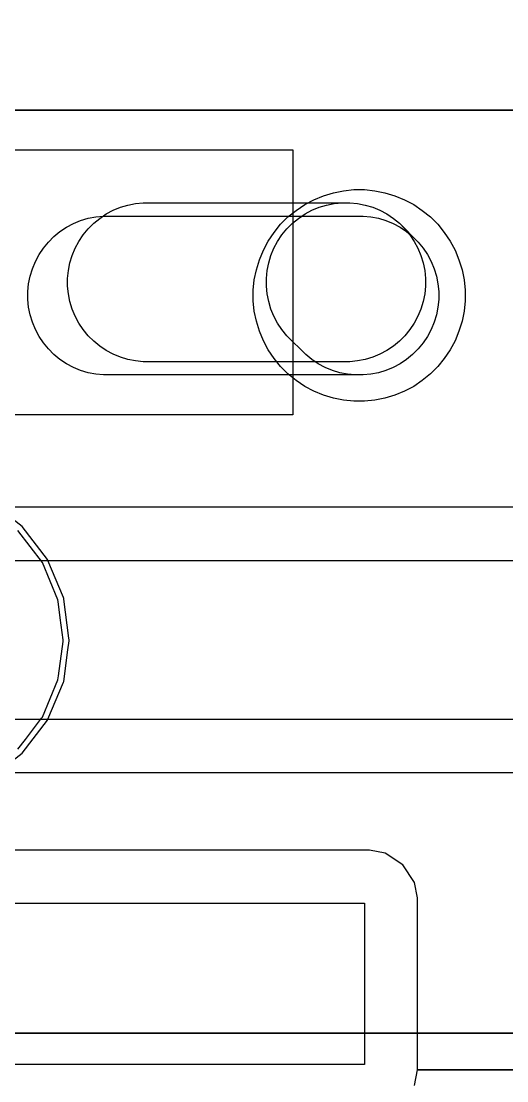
# Model space of a CAD drawing. Extents: x 125179 to 173800, y -108200 to -87800.
# Drawn here: x 145825 to 147657, y -96965 to -92965 of the extents above; entities that cross this region are included whole.
import ezdxf

# ---------------------------------------------------------------- set-up
doc = ezdxf.new("R2010")
doc.units = 0
doc.layers.add('L2D0_Cu1', color=1, linetype='CONTINUOUS')
doc.layers.add('L4D0_Cu2', color=2, linetype='CONTINUOUS')

msp = doc.modelspace()

# ---------------------------------------------------------------- linework, layer by layer
at = {"layer": 'L2D0_Cu1'}
for points in [[(145750, -94450), (145750, -93450), (146850, -93450), (146850, -94450)], [(147080.373, -94399.518), (147041.308, -94395.671), (147002.808, -94388.013), (146965.244, -94376.618), (146928.978, -94361.596), (146894.359, -94343.091), (146861.72, -94321.283), (146831.376, -94296.38), (146803.62, -94268.624), (146778.717, -94238.28), (146756.909, -94205.641), (146738.404, -94171.022), (146723.382, -94134.756), (146711.987, -94097.192), (146704.329, -94058.692), (146700.482, -94019.627), (146700.482, -93980.373), (146704.329, -93941.308), (146711.987, -93902.808), (146723.382, -93865.244), (146738.404, -93828.978), (146756.909, -93794.359), (146778.717, -93761.72), (146803.62, -93731.376), (146831.376, -93703.62), (146861.72, -93678.717), (146894.359, -93656.909), (146928.978, -93638.404), (146965.244, -93623.382), (147002.808, -93611.987), (147041.308, -93604.329), (147080.373, -93600.482), (147119.627, -93600.482), (147158.692, -93604.329), (147197.192, -93611.987), (147234.756, -93623.382), (147271.022, -93638.404), (147305.641, -93656.909), (147338.28, -93678.717), (147368.624, -93703.62), (147396.38, -93731.376), (147421.283, -93761.72), (147443.091, -93794.359), (147461.596, -93828.978), (147476.618, -93865.244), (147488.013, -93902.808), (147495.671, -93941.308), (147499.518, -93980.373), (147499.518, -94019.627), (147495.671, -94058.692), (147488.013, -94097.192), (147476.618, -94134.756), (147461.596, -94171.022), (147443.091, -94205.641), (147421.283, -94238.28), (147396.38, -94268.624), (147368.624, -94296.38), (147338.28, -94321.283), (147305.641, -94343.091), (147271.022, -94361.596), (147234.756, -94376.618), (147197.192, -94388.013), (147158.692, -94395.671), (147119.627, -94399.518)], [(146285.262, -94250), (146255.928, -94247.111), (146227.018, -94241.36), (146198.811, -94232.804), (146171.579, -94221.524), (146145.583, -94207.629), (146121.075, -94191.253), (146098.289, -94172.553), (146077.447, -94151.711), (146058.747, -94128.925), (146042.371, -94104.417), (146028.476, -94078.421), (146017.196, -94051.189), (146008.64, -94022.982), (146002.889, -93994.072), (146000, -93964.738), (146000, -93935.262), (146002.889, -93905.928), (146008.64, -93877.018), (146017.196, -93848.811), (146028.476, -93821.579), (146042.371, -93795.583), (146058.747, -93771.075), (146077.447, -93748.289), (146098.289, -93727.447), (146121.075, -93708.747), (146145.583, -93692.371), (146171.579, -93678.476), (146198.811, -93667.196), (146227.018, -93658.64), (146255.928, -93652.889), (146285.262, -93650), (147064.738, -93650), (147094.072, -93652.889), (147122.982, -93658.64), (147151.189, -93667.196), (147178.421, -93678.476), (147204.417, -93692.371), (147228.925, -93708.747), (147251.711, -93727.447), (147272.553, -93748.289), (147291.253, -93771.075), (147307.629, -93795.583), (147321.524, -93821.579), (147332.804, -93848.811), (147341.36, -93877.018), (147347.111, -93905.928), (147350, -93935.262), (147350, -93964.738), (147347.111, -93994.072), (147341.36, -94022.982), (147332.804, -94051.189), (147321.524, -94078.421), (147307.629, -94104.417), (147291.253, -94128.925), (147272.553, -94151.711), (147251.711, -94172.553), (147228.925, -94191.253), (147204.417, -94207.629), (147178.421, -94221.524), (147151.189, -94232.804), (147122.982, -94241.36), (147094.072, -94247.111), (147064.738, -94250)], [(147085.262, -94300), (147055.928, -94297.111), (147027.018, -94291.36), (146998.811, -94282.804), (146971.579, -94271.524), (146945.583, -94257.629), (146921.075, -94241.253), (146898.289, -94222.553), (146827.447, -94151.711), (146808.747, -94128.925), (146792.371, -94104.417), (146778.476, -94078.421), (146767.196, -94051.189), (146758.64, -94022.982), (146752.889, -93994.072), (146750, -93964.738), (146750, -93935.262), (146752.889, -93905.928), (146758.64, -93877.018), (146767.196, -93848.811), (146778.476, -93821.579), (146792.371, -93795.583), (146808.747, -93771.075), (146827.447, -93748.289), (146848.289, -93727.447), (146871.075, -93708.747), (146895.583, -93692.371), (146921.579, -93678.476), (146948.811, -93667.196), (146977.018, -93658.64), (147005.928, -93652.889), (147035.262, -93650), (147064.738, -93650), (147094.072, -93652.889), (147122.982, -93658.64), (147151.189, -93667.196), (147178.421, -93678.476), (147204.417, -93692.371), (147228.925, -93708.747), (147251.711, -93727.447), (147322.553, -93798.289), (147341.253, -93821.075), (147357.629, -93845.583), (147371.524, -93871.579), (147382.804, -93898.811), (147391.36, -93927.018), (147397.111, -93955.928), (147400, -93985.262), (147400, -94014.738), (147397.111, -94044.072), (147391.36, -94072.982), (147382.804, -94101.189), (147371.524, -94128.421), (147357.629, -94154.417), (147341.253, -94178.925), (147322.553, -94201.711), (147301.711, -94222.553), (147278.925, -94241.253), (147254.417, -94257.629), (147228.421, -94271.524), (147201.189, -94282.804), (147172.982, -94291.36), (147144.072, -94297.111), (147114.738, -94300)], [(146135.262, -94300), (146105.928, -94297.111), (146077.018, -94291.36), (146048.811, -94282.804), (146021.579, -94271.524), (145995.583, -94257.629), (145971.075, -94241.253), (145948.289, -94222.553), (145927.447, -94201.711), (145908.747, -94178.925), (145892.371, -94154.417), (145878.476, -94128.421), (145867.196, -94101.189), (145858.64, -94072.982), (145852.889, -94044.072), (145850, -94014.738), (145850, -93985.262), (145852.889, -93955.928), (145858.64, -93927.018), (145867.196, -93898.811), (145878.476, -93871.579), (145892.371, -93845.583), (145908.747, -93821.075), (145927.447, -93798.289), (145948.289, -93777.447), (145971.075, -93758.747), (145995.583, -93742.371), (146021.579, -93728.476), (146048.811, -93717.196), (146077.018, -93708.64), (146105.928, -93702.889), (146135.262, -93700), (147114.738, -93700), (147144.072, -93702.889), (147172.982, -93708.64), (147201.189, -93717.196), (147228.421, -93728.476), (147254.417, -93742.371), (147278.925, -93758.747), (147301.711, -93777.447), (147322.553, -93798.289), (147341.253, -93821.075), (147357.629, -93845.583), (147371.524, -93871.579), (147382.804, -93898.811), (147391.36, -93927.018), (147397.111, -93955.928), (147400, -93985.262), (147400, -94014.738), (147397.111, -94044.072), (147391.36, -94072.982), (147382.804, -94101.189), (147371.524, -94128.421), (147357.629, -94154.417), (147341.253, -94178.925), (147322.553, -94201.711), (147301.711, -94222.553), (147278.925, -94241.253), (147254.417, -94257.629), (147228.421, -94271.524), (147201.189, -94282.804), (147172.982, -94291.36), (147144.072, -94297.111), (147114.738, -94300)], [(144910, -96903.4), (144910, -96293.8), (147119.8, -96293.8), (147119.8, -96903.4)]]:
    msp.add_lwpolyline(points, close=True, dxfattribs=at)
for points in [[(151072.39, -94799.5), (145750.799, -94799.5)], [(145385.262, -95000), (151314.738, -95000)], [(151314.738, -95600), (145385.262, -95600)], [(145750.799, -95800.5), (151238.42, -95800.5)], [(149941.9, -96923.148), (147320.3, -96923.148), (147320.3, -96274.052), (147308.667, -96215.569), (147264.352, -96149.248), (147198.031, -96104.933), (147139.548, -96093.3), (144890.252, -96093.3)], [(147308.667, -96981.631), (147320.3, -96923.148), (149941.9, -96923.148), (149953.533, -96981.631)]]:
    msp.add_lwpolyline(points, dxfattribs=at)
at = {"layer": 'L4D0_Cu2'}
for points in [[(155994.318, -93300), (131716.001, -93300), (131707.393, -89964.44), (167394.963, -89964.44)], [(156016.71, -93300), (131691.092, -93300), (131689.881, -92830.685), (131687.605, -91948.819), (160521.7, -91948.819)], [(131691.092, -93300), (156016.71, -93300)], [(131716.001, -93300), (155994.318, -93300)], [(145702.841, -95824.536), (145828.282, -95728.282), (145924.536, -95602.841), (145925.765, -95599.875), (145983.816, -95459.728), (145983.818, -95459.722), (145985.044, -95456.762), (146000.655, -95338.188), (146005.263, -95303.183), (146005.682, -95300), (146004.834, -95293.556), (145985.463, -95146.42), (145985.463, -95146.419), (145985.044, -95143.238), (145983.817, -95140.276), (145983.816, -95140.272), (145925.765, -95000.125), (145925.763, -95000.122), (145924.536, -94997.159), (145828.282, -94871.718), (145702.841, -94775.464)], [(145812.448, -95712.448), (145840.445, -95675.962), (145901.692, -95596.144), (145901.693, -95596.143), (145905.144, -95591.645), (145963.415, -95450.967), (145965.359, -95436.205), (145982.55, -95305.621), (145983.29, -95300), (145972.262, -95216.23), (145964.155, -95154.653), (145964.155, -95154.652), (145963.415, -95149.033), (145905.144, -95008.355), (145812.448, -94887.552)], [(156400, -97313.945), (147397.549, -97313.945), (147261.621, -97296.05), (147256, -97295.31), (147250.379, -97296.05), (147110.653, -97314.445), (147110.652, -97314.445), (147105.033, -97315.185), (146964.355, -97373.456), (146959.857, -97376.907), (146959.856, -97376.908), (146925.416, -97403.335), (146843.552, -97466.152), (146750.856, -97586.955), (146692.585, -97727.633), (146672.71, -97878.6), (140497.611, -97878.6), (141080.234, -97296.05), (141591.6, -96784.749), (156400, -96784.749)], [(156400, -96784.749), (141591.6, -96784.749)]]:
    msp.add_lwpolyline(points, dxfattribs=at)
msp.add_lwpolyline([(147080.373, -94399.518), (147041.308, -94395.671), (147002.808, -94388.013), (146965.244, -94376.618), (146928.978, -94361.596), (146894.359, -94343.091), (146861.72, -94321.283), (146831.376, -94296.38), (146803.62, -94268.624), (146778.717, -94238.28), (146756.909, -94205.641), (146738.404, -94171.022), (146723.382, -94134.756), (146711.987, -94097.192), (146704.329, -94058.692), (146700.482, -94019.627), (146700.482, -93980.373), (146704.329, -93941.308), (146711.987, -93902.808), (146723.382, -93865.244), (146738.404, -93828.978), (146756.909, -93794.359), (146778.717, -93761.72), (146803.62, -93731.376), (146831.376, -93703.62), (146861.72, -93678.717), (146894.359, -93656.909), (146928.978, -93638.404), (146965.244, -93623.382), (147002.808, -93611.987), (147041.308, -93604.329), (147080.373, -93600.482), (147119.627, -93600.482), (147158.692, -93604.329), (147197.192, -93611.987), (147234.756, -93623.382), (147271.022, -93638.404), (147305.641, -93656.909), (147338.28, -93678.717), (147368.624, -93703.62), (147396.38, -93731.376), (147421.283, -93761.72), (147443.091, -93794.359), (147461.596, -93828.978), (147476.618, -93865.244), (147488.013, -93902.808), (147495.671, -93941.308), (147499.518, -93980.373), (147499.518, -94019.627), (147495.671, -94058.692), (147488.013, -94097.192), (147476.618, -94134.756), (147461.596, -94171.022), (147443.091, -94205.641), (147421.283, -94238.28), (147396.38, -94268.624), (147368.624, -94296.38), (147338.28, -94321.283), (147305.641, -94343.091), (147271.022, -94361.596), (147234.756, -94376.618), (147197.192, -94388.013), (147158.692, -94395.671), (147119.627, -94399.518)], close=True, dxfattribs=at)

doc.saveas('drawing.dxf')
